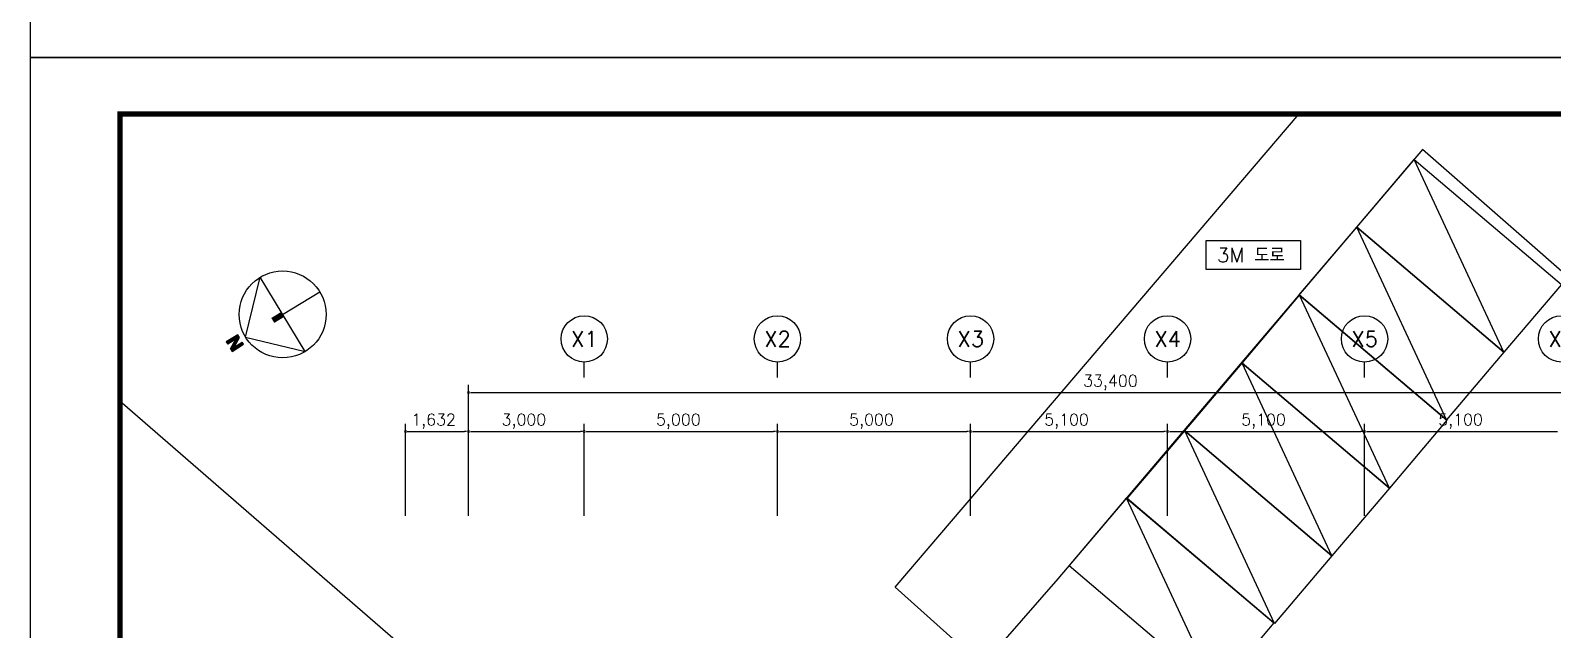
# Model space of a CAD drawing. Header units: millimetres. Extents: x 83956 to 461956, y 36707 to 125807.
# Drawn here: x 83956 to 123363, y 66447 to 81955 of the extents above; entities that cross this region are included whole.
import ezdxf
from ezdxf.enums import TextEntityAlignment as Align

# ---------------------------------------------------------------- set-up
doc = ezdxf.new("R2010")
doc.units = ezdxf.units.MM
doc.header["$LTSCALE"] = 100
doc.header["$MEASUREMENT"] = 0
doc.linetypes.add('ACAD_ISO05W100', pattern=[33, 24, -3, 0, -3, 0, -3])
doc.layers.get('0').update_dxf_attribs({"linetype": 'CONTINUOUS'})
doc.layers.get('Defpoints').update_dxf_attribs({"linetype": 'CONTINUOUS'})
doc.layers.add('ARCH', color=9, linetype='CONTINUOUS')
doc.layers.add('FORM', color=8, linetype='CONTINUOUS')
doc.styles.add('GHS', font='romans.shx', dxfattribs={"bigfont": 'ghs.shx'})

# ---------------------------------------------------------------- blocks, each defined once
blk = doc.blocks.new('PMC-FORMV')
at = {"layer": 'Defpoints'}
blk.add_lwpolyline([(0, 0), (0, 29700), (42000, 29700), (42000, 0)], close=True, dxfattribs=at)
at = {"layer": 'FORM', "const_width": 90.2}
blk.add_lwpolyline([(1544, 975), (1544, 28725), (40744, 28725), (40744, 975)], close=True, dxfattribs=at)

msp = doc.modelspace()

# ---------------------------------------------------------------- hatches: boundary and pattern name
at = {"layer": 'ARCH', "ltscale": 2}
msp.add_hatch(color=256, dxfattribs=at).paths.add_polyline_path([(89368, 74009), (89328, 74075), (89027, 73891), (89063, 73833), (89276, 73963), (89135, 73714), (89175, 73648), (89476, 73832), (89441, 73890), (89227, 73760)])

# ---------------------------------------------------------------- linework, layer by layer
msp.add_lwpolyline([(86272, 79795), (138316, 79795), (138316, 38170), (86272, 38170)], close=True)
at = {"layer": 'ARCH'}
for p, q in [((106345, 67541), (116806, 79795)), ((118292, 76863), (119780, 78616)), ((119780, 78616), (123592, 75381)), ((122104, 73627), (119780, 78616)), ((116803, 75109), (118292, 76863)), ((122104, 73627), (118292, 76863)), ((118292, 76863), (122104, 73627)), ((120615, 71874), (118292, 76863)), ((123592, 75381), (122104, 73627)), ((115327, 73345), (116815, 75099)), ((120615, 71874), (116803, 75109)), ((116815, 75099), (120628, 71863)), ((119139, 70110), (116815, 75099)), ((98295, 72969), (98295, 73369)), ((103295, 72969), (103295, 73369)), ((108295, 72969), (108295, 73369)), ((113395, 72969), (113395, 73369)), ((113839, 71592), (115327, 73345)), ((119139, 70110), (115327, 73345)), ((115327, 73345), (119139, 70110)), ((117651, 68356), (115327, 73345)), ((118495, 72969), (118495, 73369)), ((122104, 73627), (120615, 71874)), ((86272, 72371), (93663, 65947)), ((120628, 71863), (119139, 70110)), ((112351, 69838), (113839, 71592)), ((117651, 68356), (113839, 71592)), ((113839, 71592), (117651, 68356)), ((116163, 66603), (113839, 71592)), ((110846, 68099), (112334, 69852)), ((112334, 69852), (116146, 66617)), ((114658, 64863), (112334, 69852)), ((116163, 66603), (112351, 69838)), ((119139, 70110), (117651, 68356)), ((117651, 68356), (116163, 66603)), ((114658, 64863), (110846, 68099)), ((108339, 65756), (106345, 67541)), ((116146, 66617), (114658, 64863))]:
    msp.add_line(p, q, dxfattribs=at)
at = {"layer": 'ARCH', "linetype": 'ACAD_ISO05W100', "ltscale": 180}
for p, q in [((119996, 78871), (110557, 67758)), ((128591, 71347), (119996, 78871)), ((110557, 67758), (108608, 65534))]:
    msp.add_line(p, q, dxfattribs=at)
at = {"layer": 'ARCH', "ltscale": 2}
for p, q in [((114392, 76521), (116834, 76521)), ((114392, 75771), (114392, 76521)), ((116834, 76521), (116834, 75771)), ((116834, 75771), (114392, 75771)), ((89526, 74019), (89901, 75565)), ((91072, 73644), (89901, 75565)), ((90486, 74604), (91447, 75190)), ((89328, 74075), (89027, 73891)), ((89027, 73891), (89063, 73833)), ((89276, 73963), (89063, 73833)), ((89135, 73714), (89276, 73963)), ((89135, 73714), (89175, 73648)), ((89175, 73648), (89476, 73832)), ((89227, 73760), (89368, 74009)), ((89227, 73760), (89441, 73890)), ((89368, 74009), (89328, 74075)), ((89476, 73832), (89441, 73890)), ((89526, 74019), (91072, 73644)), ((95295, 69388), (95295, 72779)), ((95395, 72579), (128595, 72579)), ((93663, 69388), (93663, 71775)), ((95295, 69388), (95295, 71775)), ((95295, 69388), (95295, 71775)), ((98295, 69388), (98295, 71775)), ((98295, 69388), (98295, 71775)), ((103295, 69388), (103295, 71775)), ((103295, 69388), (103295, 71775)), ((108295, 69388), (108295, 71775)), ((108295, 69388), (108295, 71775)), ((113395, 69388), (113395, 71775)), ((113395, 69388), (113395, 71775)), ((118495, 69388), (118495, 71775)), ((118495, 69388), (118495, 71775)), ((93763, 71575), (95195, 71575)), ((95395, 71575), (98195, 71575)), ((98395, 71575), (103195, 71575)), ((103395, 71575), (108195, 71575)), ((108395, 71575), (113295, 71575)), ((113495, 71575), (118395, 71575)), ((118595, 71575), (123495, 71575))]:
    msp.add_line(p, q, dxfattribs=at)
at = {"layer": 'ARCH', "linetype": 'ByBlock', "lineweight": -2}
for p, q in [((95345, 72579), (95395, 72579)), ((93713, 71575), (93763, 71575)), ((95245, 71575), (95195, 71575)), ((95345, 71575), (95395, 71575)), ((98245, 71575), (98195, 71575)), ((98345, 71575), (98395, 71575)), ((103245, 71575), (103195, 71575)), ((103345, 71575), (103395, 71575)), ((108245, 71575), (108195, 71575)), ((108345, 71575), (108395, 71575)), ((113345, 71575), (113295, 71575)), ((113445, 71575), (113495, 71575)), ((118445, 71575), (118395, 71575)), ((118545, 71575), (118595, 71575))]:
    msp.add_line(p, q, dxfattribs=at)
at = {"layer": 'ARCH', "ltscale": 2}
msp.add_circle((90486, 74604), 1125, dxfattribs=at)
at = {"layer": 'ARCH'}
for centre in [(98295, 73969), (103295, 73969), (108295, 73969), (113395, 73969), (118495, 73969), (123595, 73969)]:
    msp.add_circle(centre, 600, dxfattribs=at)
at = {"layer": 'ARCH', "linetype": 'ByBlock'}
for centre, start, end in [((95295, 72579), 0, 180), ((95295, 72579), 180, 0), ((93663, 71575), 0, 180), ((93663, 71575), 180, 0), ((95295, 71575), 0, 180), ((95295, 71575), 0, 180), ((95295, 71575), 180, 0), ((95295, 71575), 180, 0), ((98295, 71575), 0, 180), ((98295, 71575), 0, 180), ((98295, 71575), 180, 0), ((98295, 71575), 180, 0), ((103295, 71575), 0, 180), ((103295, 71575), 0, 180), ((103295, 71575), 180, 0), ((103295, 71575), 180, 0), ((108295, 71575), 0, 180), ((108295, 71575), 0, 180), ((108295, 71575), 180, 0), ((108295, 71575), 180, 0), ((113395, 71575), 0, 180), ((113395, 71575), 0, 180), ((113395, 71575), 180, 0), ((113395, 71575), 180, 0), ((118495, 71575), 0, 180), ((118495, 71575), 0, 180), ((118495, 71575), 180, 0), ((118495, 71575), 180, 0)]:
    msp.add_arc(centre, 25, start, end, dxfattribs=at)
at = {"layer": 'ARCH', "ltscale": 2}
msp.add_solid([(90269, 74384), (90191, 74512), (90525, 74540), (90447, 74668)], dxfattribs=at)

# ---------------------------------------------------------------- block references
at = {"layer": 'FORM', "xscale": 1.5, "yscale": 1.5, "zscale": 1.5}
for p in [(83956, 81257), (83956, 36707)]:
    msp.add_blockref('PMC-FORMV', p, dxfattribs=at)

# ---------------------------------------------------------------- texts
at = {"layer": 'ARCH', "style": 'GHS'}
for s, height, p in [('3M 도로', 375, (114677, 75953)), ('33,400', 300, (111209, 72736)), ('1,632', 300, (93815, 71732)), ('3,000', 300, (96152, 71732)), ('5,000', 300, (100152, 71732)), ('5,000', 300, (105152, 71732)), ('5,100', 300, (110202, 71732)), ('5,100', 300, (115302, 71732)), ('5,100', 300, (120402, 71732))]:
    msp.add_text(s, height=height, dxfattribs=at).set_placement(p)
for s, p in [('X1', (98300, 73969)), ('X2', (103300, 73969)), ('X3', (108300, 73969)), ('X4', (113400, 73969)), ('X5', (118500, 73969)), ('X6', (123600, 73969))]:
    msp.add_text(s, height=400, dxfattribs=at).set_placement(p, align=Align.MIDDLE)

doc.saveas('drawing.dxf')
